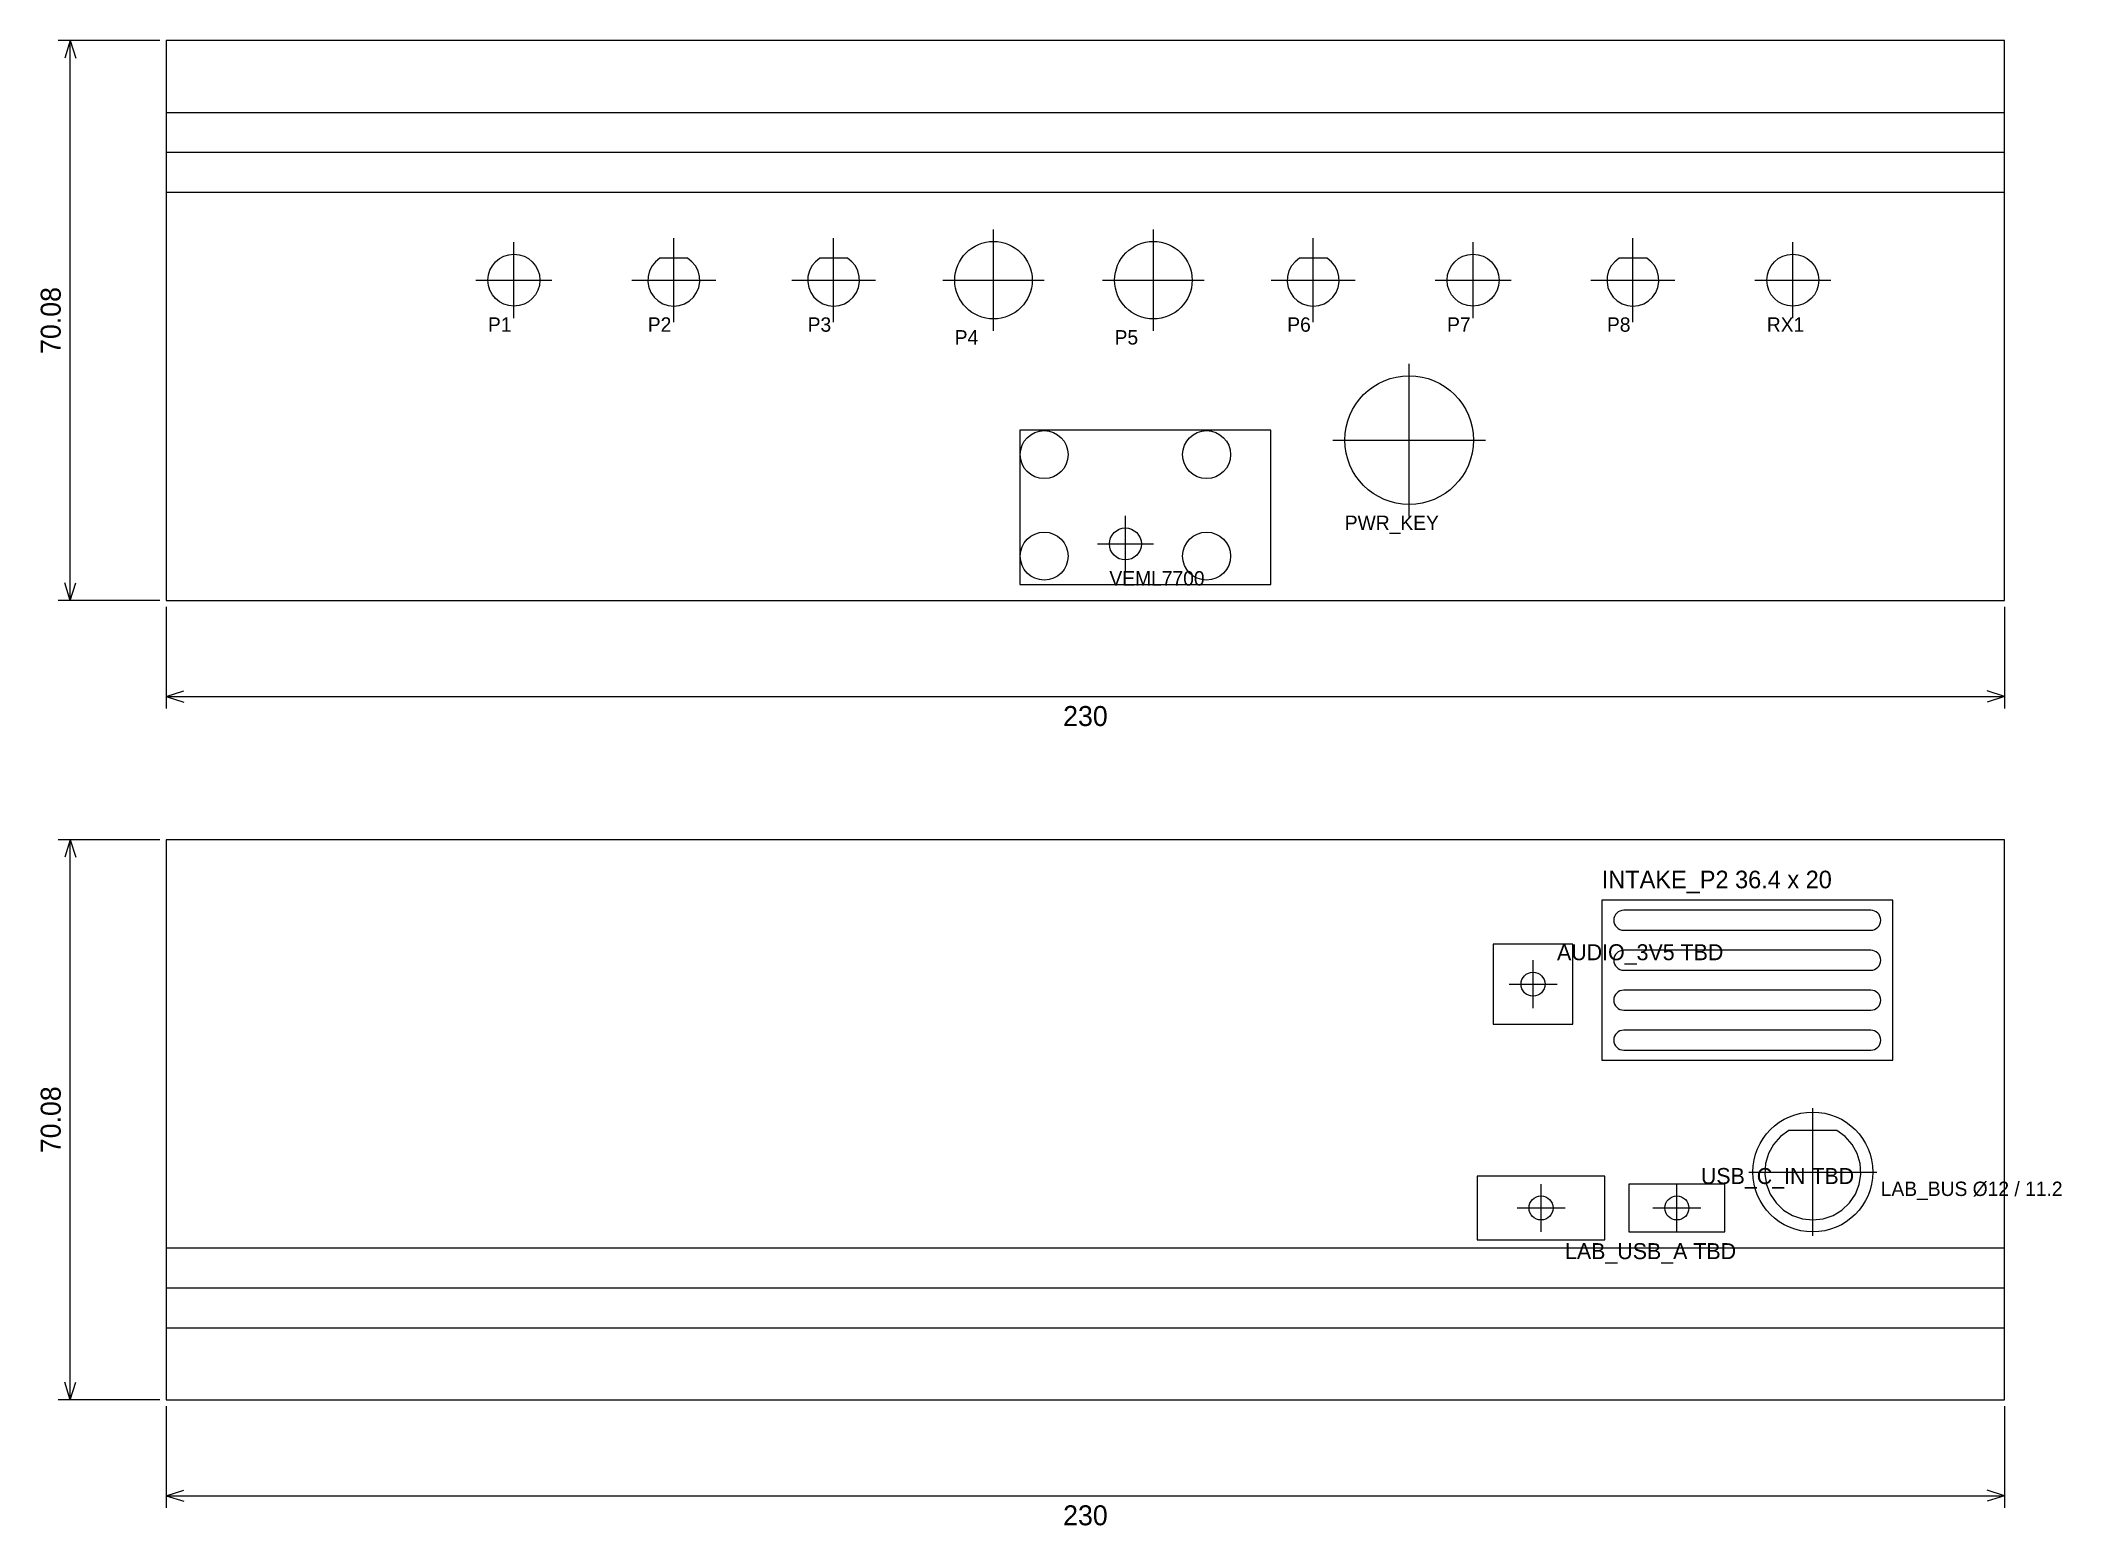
# Model space of a CAD drawing. Extents: x -16 to 237, y 4 to 190.
import ezdxf
from ezdxf.enums import TextEntityAlignment as Align

# ---------------------------------------------------------------- set-up
doc = ezdxf.new("R2010")
doc.units = 0
for name, color, linetype in [('BEND', 5, 'CONTINUOUS'), ('CENTER', 3, 'CONTINUOUS'), ('CUT', 7, 'CONTINUOUS'), ('DIM', 4, 'CONTINUOUS'), ('HIDDEN', 8, 'CONTINUOUS'), ('HOLE', 1, 'CONTINUOUS'), ('TEXT', 7, 'CONTINUOUS'), ('THIN', 7, 'CONTINUOUS')]:
    doc.layers.add(name, color=color, linetype=linetype)

msp = doc.modelspace()

# ---------------------------------------------------------------- linework, layer by layer
at = {"layer": 'BEND'}
for p, q in [((0, 176.08), (230, 176.08)), ((0, 34), (230, 34))]:
    msp.add_line(p, q, dxfattribs=at)
at = {"layer": 'CENTER'}
for p, q in [((43.5, 155.33), (43.5, 164.83)), ((63.5, 154.83), (63.5, 165.33)), ((83.5, 154.83), (83.5, 165.33)), ((103.5, 153.73), (103.5, 166.43)), ((123.5, 153.73), (123.5, 166.43)), ((143.5, 154.83), (143.5, 165.33)), ((163.5, 155.33), (163.5, 164.83)), ((183.5, 154.83), (183.5, 165.33)), ((203.5, 155.33), (203.5, 164.83)), ((38.75, 160.08), (48.25, 160.08)), ((58.25, 160.08), (68.75, 160.08)), ((78.25, 160.08), (88.75, 160.08)), ((97.15, 160.08), (109.85, 160.08)), ((117.15, 160.08), (129.85, 160.08)), ((138.25, 160.08), (148.75, 160.08)), ((158.75, 160.08), (168.25, 160.08)), ((178.25, 160.08), (188.75, 160.08)), ((198.75, 160.08), (208.25, 160.08)), ((155.5, 130.53), (155.5, 149.63)), ((145.95, 140.08), (165.05, 140.08)), ((120, 123.58), (120, 130.58)), ((116.5, 127.08), (123.5, 127.08)), ((171, 69), (171, 75)), ((168, 72), (174, 72)), ((206, 40.5), (206, 56.5)), ((198, 48.5), (214, 48.5)), ((172, 41), (172, 47)), ((189, 41), (189, 47)), ((169, 44), (175, 44)), ((186, 44), (192, 44))]:
    msp.add_line(p, q, dxfattribs=at)
at = {"layer": 'CUT'}
for p, q in [((230, 190.08), (0, 190.08)), ((0, 190.08), (0, 120)), ((230, 120), (230, 190.08)), ((60.7794, 161.8578), (60.4628, 161.2366)), ((61.2212, 162.3972), (60.7794, 161.8578)), ((61.7679, 162.83), (61.2212, 162.3972)), ((65.2321, 162.83), (61.7679, 162.83)), ((65.7788, 162.3972), (65.2321, 162.83)), ((66.2206, 161.8578), (65.7788, 162.3972)), ((66.5372, 161.2366), (66.2206, 161.8578)), ((80.7794, 161.8578), (80.4628, 161.2366)), ((81.2212, 162.3972), (80.7794, 161.8578)), ((81.7679, 162.83), (81.2212, 162.3972)), ((85.2321, 162.83), (81.7679, 162.83)), ((85.7788, 162.3972), (85.2321, 162.83)), ((86.2206, 161.8578), (85.7788, 162.3972)), ((86.5372, 161.2366), (86.2206, 161.8578)), ((140.7794, 161.8578), (140.4628, 161.2366)), ((141.2212, 162.3972), (140.7794, 161.8578)), ((141.7679, 162.83), (141.2212, 162.3972)), ((145.2321, 162.83), (141.7679, 162.83)), ((145.7788, 162.3972), (145.2321, 162.83)), ((146.2206, 161.8578), (145.7788, 162.3972)), ((146.5372, 161.2366), (146.2206, 161.8578)), ((180.7794, 161.8578), (180.4628, 161.2366)), ((181.2212, 162.3972), (180.7794, 161.8578)), ((181.7679, 162.83), (181.2212, 162.3972)), ((185.2321, 162.83), (181.7679, 162.83)), ((185.7788, 162.3972), (185.2321, 162.83)), ((186.2206, 161.8578), (185.7788, 162.3972)), ((186.5372, 161.2366), (186.2206, 161.8578)), ((60.286, 160.5621), (60.2571, 159.8654)), ((60.2571, 159.8654), (60.3775, 159.1786)), ((60.4628, 161.2366), (60.286, 160.5621)), ((66.714, 160.5621), (66.5372, 161.2366)), ((66.6225, 159.1786), (66.7429, 159.8654)), ((66.7429, 159.8654), (66.714, 160.5621)), ((80.286, 160.5621), (80.2571, 159.8654)), ((80.2571, 159.8654), (80.3775, 159.1786)), ((80.4628, 161.2366), (80.286, 160.5621)), ((86.714, 160.5621), (86.5372, 161.2366)), ((86.6225, 159.1786), (86.7429, 159.8654)), ((86.7429, 159.8654), (86.714, 160.5621)), ((140.286, 160.5621), (140.2571, 159.8654)), ((140.2571, 159.8654), (140.3775, 159.1786)), ((140.4628, 161.2366), (140.286, 160.5621)), ((146.714, 160.5621), (146.5372, 161.2366)), ((146.6225, 159.1786), (146.7429, 159.8654)), ((146.7429, 159.8654), (146.714, 160.5621)), ((180.286, 160.5621), (180.2571, 159.8654)), ((180.2571, 159.8654), (180.3775, 159.1786)), ((180.4628, 161.2366), (180.286, 160.5621)), ((186.714, 160.5621), (186.5372, 161.2366)), ((186.6225, 159.1786), (186.7429, 159.8654)), ((186.7429, 159.8654), (186.714, 160.5621)), ((60.3775, 159.1786), (60.6416, 158.5333)), ((60.6416, 158.5333), (61.0373, 157.9592)), ((61.0373, 157.9592), (61.5464, 157.4827)), ((61.5464, 157.4827), (62.1454, 157.1258)), ((62.1454, 157.1258), (62.8067, 156.9048)), ((62.8067, 156.9048), (63.5, 156.83)), ((63.5, 156.83), (64.1933, 156.9048)), ((64.1933, 156.9048), (64.8546, 157.1258)), ((64.8546, 157.1258), (65.4536, 157.4827)), ((65.4536, 157.4827), (65.9627, 157.9592)), ((65.9627, 157.9592), (66.3584, 158.5333)), ((66.3584, 158.5333), (66.6225, 159.1786)), ((80.3775, 159.1786), (80.6416, 158.5333)), ((80.6416, 158.5333), (81.0373, 157.9592)), ((81.0373, 157.9592), (81.5464, 157.4827)), ((81.5464, 157.4827), (82.1454, 157.1258)), ((82.1454, 157.1258), (82.8067, 156.9048)), ((82.8067, 156.9048), (83.5, 156.83)), ((83.5, 156.83), (84.1933, 156.9048)), ((84.1933, 156.9048), (84.8546, 157.1258)), ((84.8546, 157.1258), (85.4536, 157.4827)), ((85.4536, 157.4827), (85.9627, 157.9592)), ((85.9627, 157.9592), (86.3584, 158.5333)), ((86.3584, 158.5333), (86.6225, 159.1786)), ((140.3775, 159.1786), (140.6416, 158.5333)), ((140.6416, 158.5333), (141.0373, 157.9592)), ((141.0373, 157.9592), (141.5464, 157.4827)), ((141.5464, 157.4827), (142.1454, 157.1258)), ((142.1454, 157.1258), (142.8067, 156.9048)), ((142.8067, 156.9048), (143.5, 156.83)), ((143.5, 156.83), (144.1933, 156.9048)), ((144.1933, 156.9048), (144.8546, 157.1258)), ((144.8546, 157.1258), (145.4536, 157.4827)), ((145.4536, 157.4827), (145.9627, 157.9592)), ((145.9627, 157.9592), (146.3584, 158.5333)), ((146.3584, 158.5333), (146.6225, 159.1786)), ((180.3775, 159.1786), (180.6416, 158.5333)), ((180.6416, 158.5333), (181.0373, 157.9592)), ((181.0373, 157.9592), (181.5464, 157.4827)), ((181.5464, 157.4827), (182.1454, 157.1258)), ((182.1454, 157.1258), (182.8067, 156.9048)), ((182.8067, 156.9048), (183.5, 156.83)), ((183.5, 156.83), (184.1933, 156.9048)), ((184.1933, 156.9048), (184.8546, 157.1258)), ((184.8546, 157.1258), (185.4536, 157.4827)), ((185.4536, 157.4827), (185.9627, 157.9592)), ((185.9627, 157.9592), (186.3584, 158.5333)), ((186.3584, 158.5333), (186.6225, 159.1786)), ((0, 120), (230, 120)), ((230, 90.08), (0, 90.08)), ((0, 90.08), (0, 20)), ((230, 20), (230, 90.08)), ((213.25, 81.25), (182.35, 81.25)), ((181.1, 80), (181.1, 80)), ((182.35, 78.75), (213.25, 78.75)), ((214.5, 80), (214.5, 80)), ((213.25, 76.25), (182.35, 76.25)), ((181.1, 75), (181.1, 75)), ((182.35, 73.75), (213.25, 73.75)), ((214.5, 75), (214.5, 75)), ((213.25, 71.25), (182.35, 71.25)), ((181.1, 70), (181.1, 70)), ((182.35, 68.75), (213.25, 68.75)), ((214.5, 70), (214.5, 70)), ((213.25, 66.25), (182.35, 66.25)), ((181.1, 65), (181.1, 65)), ((182.35, 63.75), (213.25, 63.75)), ((214.5, 65), (214.5, 65)), ((203.0067, 53.7), (201.9517, 52.9284)), ((208.9933, 53.7), (203.0067, 53.7)), ((210.0483, 52.9284), (208.9933, 53.7)), ((200.4589, 50.8014), (200.092, 49.5469)), ((201.0888, 51.9467), (200.4589, 50.8014)), ((201.9517, 52.9284), (201.0888, 51.9467)), ((210.9112, 51.9467), (210.0483, 52.9284)), ((211.5411, 50.8014), (210.9112, 51.9467)), ((211.908, 49.5469), (211.5411, 50.8014)), ((200.092, 49.5469), (200.0055, 48.2428)), ((200.0055, 48.2428), (200.2034, 46.9508)), ((211.7966, 46.9508), (211.9945, 48.2428)), ((211.9945, 48.2428), (211.908, 49.5469)), ((200.2034, 46.9508), (200.6765, 45.7324)), ((200.6765, 45.7324), (201.4021, 44.6452)), ((210.5979, 44.6452), (211.3235, 45.7324)), ((211.3235, 45.7324), (211.7966, 46.9508)), ((201.4021, 44.6452), (202.3459, 43.7411)), ((202.3459, 43.7411), (203.4631, 43.0627)), ((203.4631, 43.0627), (204.7007, 42.6424)), ((207.2993, 42.6424), (208.5369, 43.0627)), ((208.5369, 43.0627), (209.6541, 43.7411)), ((209.6541, 43.7411), (210.5979, 44.6452)), ((204.7007, 42.6424), (206, 42.5)), ((206, 42.5), (207.2993, 42.6424)), ((0, 20), (230, 20))]:
    msp.add_line(p, q, dxfattribs=at)
for centre, start, end in [((182.35, 80), 90, 180), ((213.25, 80), 0, 90), ((182.35, 80), 180, 270), ((213.25, 80), 270, 360), ((182.35, 75), 90, 180), ((213.25, 75), 0, 90), ((182.35, 75), 180, 270), ((213.25, 75), 270, 360), ((182.35, 70), 90, 180), ((213.25, 70), 0, 90), ((182.35, 70), 180, 270), ((213.25, 70), 270, 360), ((182.35, 65), 90, 180), ((213.25, 65), 0, 90), ((182.35, 65), 180, 270), ((213.25, 65), 270, 360)]:
    msp.add_arc(centre, 1.25, start, end, dxfattribs=at)
at = {"layer": 'DIM'}
for p, q in [((-0.8, 190.08), (-13.5, 190.08)), ((-12, 190.08), (-12.7, 187.88)), ((-12, 120), (-12, 190.08)), ((-12, 190.08), (-11.3, 187.88)), ((-12, 120), (-12.7, 122.2)), ((-12, 120), (-11.3, 122.2)), ((-0.8, 120), (-13.5, 120)), ((0, 119.2), (0, 106.5)), ((230, 119.2), (230, 106.5)), ((0, 108), (2.2, 108.7)), ((0, 108), (230, 108)), ((0, 108), (2.2, 107.3)), ((230, 108), (227.8, 108.7)), ((230, 108), (227.8, 107.3)), ((-0.8, 90.08), (-13.5, 90.08)), ((-12, 90.08), (-12.7, 87.88)), ((-12, 20), (-12, 90.08)), ((-12, 90.08), (-11.3, 87.88)), ((-12, 20), (-12.7, 22.2)), ((-12, 20), (-11.3, 22.2)), ((-0.8, 20), (-13.5, 20)), ((0, 19.2), (0, 6.5)), ((230, 19.2), (230, 6.5)), ((0, 8), (2.2, 8.7)), ((0, 8), (230, 8)), ((0, 8), (2.2, 7.3)), ((230, 8), (227.8, 8.7)), ((230, 8), (227.8, 7.3))]:
    msp.add_line(p, q, dxfattribs=at)
at = {"layer": 'HIDDEN'}
for p, q in [((0, 181.08), (230, 181.08)), ((0, 171.08), (230, 171.08)), ((138.2, 141.3), (106.8, 141.3)), ((106.8, 141.3), (106.8, 122)), ((138.2, 122), (138.2, 141.3)), ((106.8, 122), (138.2, 122)), ((216, 82.5), (179.6, 82.5)), ((179.6, 82.5), (179.6, 62.5)), ((216, 62.5), (216, 82.5)), ((176, 77), (166, 77)), ((166, 77), (166, 67)), ((176, 67), (176, 77)), ((166, 67), (176, 67)), ((179.6, 62.5), (216, 62.5)), ((180, 48), (164, 48)), ((164, 48), (164, 40)), ((180, 40), (180, 48)), ((195, 47), (183, 47)), ((183, 47), (183, 41)), ((195, 41), (195, 47)), ((183, 41), (195, 41)), ((0, 39), (230, 39)), ((164, 40), (180, 40)), ((0, 29), (230, 29))]:
    msp.add_line(p, q, dxfattribs=at)
for centre in [(109.84, 138.256), (130.16, 138.256), (109.84, 125.556), (130.16, 125.556)]:
    msp.add_circle(centre, 3, dxfattribs=at)
at = {"layer": 'HOLE'}
for centre, radius in [((103.5, 160.08), 4.85), ((123.5, 160.08), 4.85), ((43.5, 160.08), 3.25), ((163.5, 160.08), 3.25), ((203.5, 160.08), 3.25), ((155.5, 140.08), 8.05), ((120, 127.08), 2), ((171, 72), 1.5), ((172, 44), 1.5), ((189, 44), 1.5)]:
    msp.add_circle(centre, radius, dxfattribs=at)
at = {"layer": 'THIN'}
msp.add_circle((206, 48.5), 7.5, dxfattribs=at)

# ---------------------------------------------------------------- texts
at = {"layer": 'DIM'}
for p in [(-13.2, 155.04), (-13.2, 55.04)]:
    msp.add_text('70.08', height=2.5, rotation=90, dxfattribs=at).set_placement(p, align=Align.CENTER)
for p in [(115, 104.3), (115, 4.3)]:
    msp.add_text('230', height=2.5, dxfattribs=at).set_placement(p, align=Align.CENTER)
at = {"layer": 'TEXT'}
for s, height, p in [('P1', 1.8, (40.25, 153.63)), ('P2', 1.8, (60.25, 153.63)), ('P3', 1.8, (80.25, 153.63)), ('P6', 1.8, (140.25, 153.63)), ('P7', 1.8, (160.25, 153.63)), ('P8', 1.8, (180.25, 153.63)), ('RX1', 1.8, (200.25, 153.63)), ('P4', 1.8, (98.65, 152.03)), ('P5', 1.8, (118.65, 152.03)), ('PWR_KEY', 1.8, (147.45, 128.83)), ('VEML7700', 1.8, (118, 121.88)), ('INTAKE_P2 36.4 x 20', 2.2, (179.6, 84)), ('AUDIO_3V5 TBD', 2, (174, 75)), ('USB_C_IN TBD', 2, (192, 47)), ('LAB_BUS %%c12 / 11.2', 1.8, (214.5, 45.5)), ('LAB_USB_A TBD', 2, (175, 37.6))]:
    msp.add_text(s, height=height, dxfattribs=at).set_placement(p)

doc.saveas('drawing.dxf')
